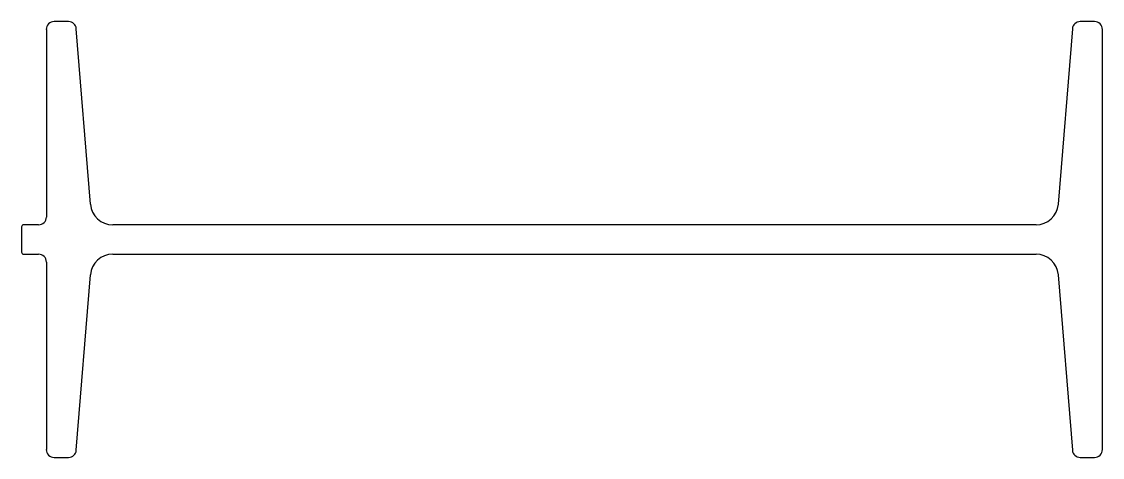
# Model space of a CAD drawing. Extents: x 3 to 224, y -7 to 82.
import ezdxf

# ---------------------------------------------------------------- set-up
doc = ezdxf.new("R2010")
doc.units = 0
doc.layers.get('0').update_dxf_attribs({"linetype": 'CONTINUOUS'})

msp = doc.modelspace()

# ---------------------------------------------------------------- linework, layer by layer
at = {"linetype": 'CONTINUOUS'}
for p, q in [((12.65, 81.77), (9.7, 81.77)), ((222.05, 81.77), (219.1, 81.77)), ((8.12, 80.18), (8.12, 41.91)), ((17.11, 44.52), (14.23, 80.31)), ((217.52, 80.31), (214.64, 44.52)), ((223.63, -5.54), (223.63, 80.18)), ((3.07, 39.91), (3.07, 34.73)), ((6.53, 40.32), (3.48, 40.32)), ((210.09, 40.32), (21.66, 40.32)), ((3.48, 34.32), (6.53, 34.32)), ((21.66, 34.32), (210.09, 34.32)), ((8.12, 32.73), (8.12, -5.54)), ((14.23, -5.67), (17.11, 30.12)), ((214.64, 30.12), (217.52, -5.67)), ((9.7, -7.13), (12.65, -7.13)), ((219.1, -7.13), (222.05, -7.13))]:
    msp.add_line(p, q, dxfattribs=at)
for centre, radius, start, end in [((9.7, 80.18), 1.59, 90, 180), ((12.65, 80.18), 1.59, 4.5948, 90), ((219.1, 80.18), 1.59, 90, 175.4052), ((222.05, 80.18), 1.59, 0, 90), ((21.66, 44.89), 4.57, 184.5948, 270), ((210.09, 44.89), 4.57, 270, 355.4052), ((6.53, 41.91), 1.59, 270, 0), ((3.48, 39.91), 0.41, 90, 180), ((3.48, 34.73), 0.41, 180, 270), ((6.53, 32.73), 1.59, 0, 90), ((21.66, 29.75), 4.57, 90, 175.4052), ((210.09, 29.75), 4.57, 4.5948, 90), ((9.7, -5.54), 1.59, 180, 270), ((12.65, -5.54), 1.59, 270, 355.4052), ((219.1, -5.54), 1.59, 184.5948, 270), ((222.05, -5.54), 1.59, 270, 360)]:
    msp.add_arc(centre, radius, start, end, dxfattribs=at)

doc.saveas('drawing.dxf')
